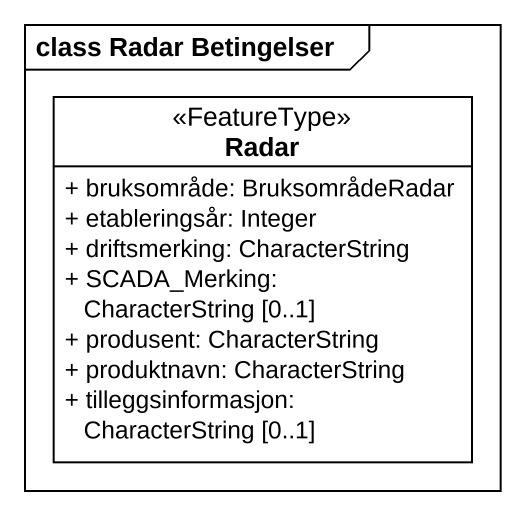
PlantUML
@startuml
mainframe class Radar Betingelser
hide circle
hide empty members
skinparam classAttributeIconSize 0
class Radar <<FeatureType>> {
  + bruksområde: BruksområdeRadar
  + etableringsår: Integer
  + driftsmerking: CharacterString
  + SCADA_Merking: CharacterString [0..1]
  + produsent: CharacterString
  + produktnavn: CharacterString
  + tilleggsinformasjon: CharacterString [0..1]
}
@enduml
